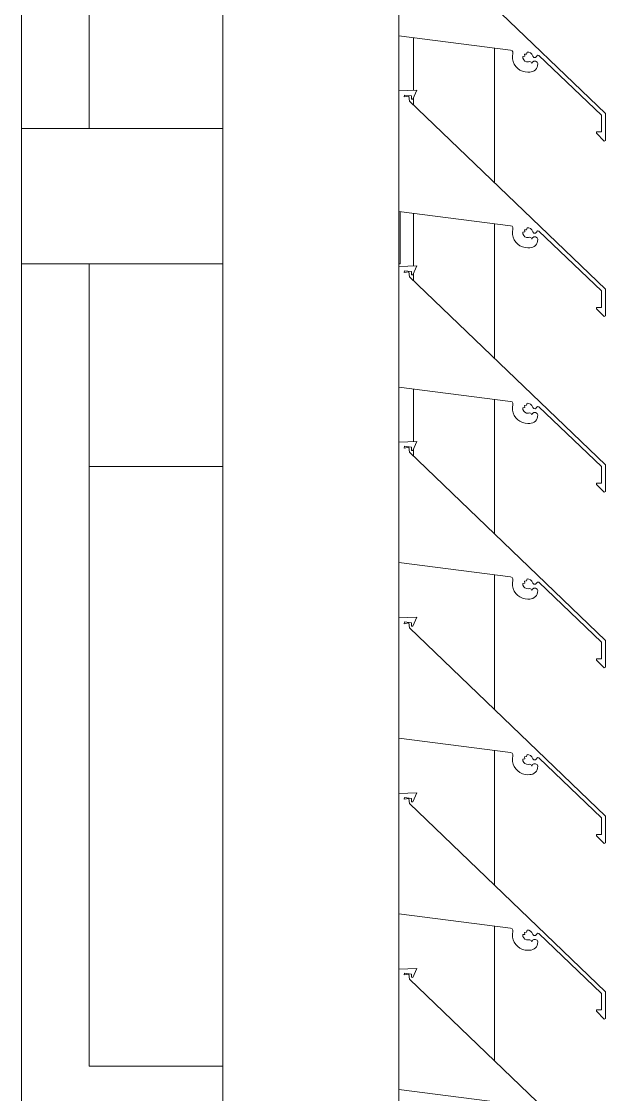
# Model space of a CAD drawing. Header units: millimetres. Extents: x -220592 to 404889, y -217665 to 38245.
# Drawn here: x 7602.082 to 7604.242, y -48128.019 to -48124.048 of the extents above; entities that cross this region are included whole.
import ezdxf

# ---------------------------------------------------------------- set-up
doc = ezdxf.new("R2010")
doc.units = ezdxf.units.MM
doc.linetypes.add('XKITLINE00', pattern=[0])
doc.layers.add('000 - 0_HIDE_OBJ_FRAMING_DEF_SUB_1', color=7, linetype='Continuous')
doc.layers.add('Part', color=7, linetype='Continuous', lineweight=0)

# ---------------------------------------------------------------- blocks, each defined once
blk = doc.blocks.new('*A13531')
at = {"layer": '000 - 0_HIDE_OBJ_FRAMING_DEF_SUB_1', "color": 7, "linetype": 'XKITLINE00', "lineweight": 0}
blk.add_line((-135.563334, 67.570805), (-135.563334, 90.530603), dxfattribs=at)
blk = doc.blocks.new('*A13667')
at = {"layer": 'Part', "color": 7, "linetype": 'XKITLINE00', "lineweight": 0}
for p, q in [((-134.168236, 86.560123), (-134.168243, 86.114453)), ((-134.10055, 86.562745), (-134.168236, 86.560123)), ((-134.148356, 86.538428), (-134.14632, 86.545001)), ((-134.13134, 86.541332), (-134.148356, 86.538428)), ((-134.14632, 86.545001), (-134.121337, 86.541861)), ((-134.128443, 86.522789), (-134.13134, 86.541332)), ((-134.121337, 86.541861), (-134.121208, 86.52967)), ((-134.116085, 86.529258), (-134.10055, 86.562745)), ((-133.403321, 85.826543), (-134.128443, 86.522789)), ((-134.121208, 86.52967), (-134.116085, 86.529258)), ((-134.168243, 86.114453), (-133.754237, 86.061423)), ((-133.754237, 86.061423), (-133.749162, 86.059233)), ((-133.749162, 86.059233), (-133.746025, 86.054681)), ((-133.745786, 86.049159), (-133.747272, 86.039025)), ((-133.747272, 86.039025), (-133.746897, 86.028789)), ((-133.746897, 86.028789), (-133.744674, 86.01879)), ((-133.746025, 86.054681), (-133.745786, 86.049159)), ((-133.709279, 86.037625), (-133.701573, 86.038731)), ((-133.70871, 86.031141), (-133.709279, 86.037625)), ((-133.705908, 86.025267), (-133.70871, 86.031141)), ((-133.701226, 86.020745), (-133.705908, 86.025267)), ((-133.702743, 86.045791), (-133.695578, 86.046735)), ((-133.701573, 86.038731), (-133.702743, 86.045791)), ((-133.695578, 86.046735), (-133.693256, 86.054125)), ((-133.693256, 86.054125), (-133.686584, 86.053703)), ((-133.686584, 86.053703), (-133.680508, 86.050913)), ((-133.680508, 86.050913), (-133.675841, 86.046126)), ((-133.675841, 86.046126), (-133.672727, 86.038553)), ((-133.672727, 86.038553), (-133.668544, 86.034396)), ((-133.668544, 86.034396), (-133.66265, 86.03419)), ((-133.66265, 86.03419), (-133.658186, 86.038044)), ((-133.658186, 86.038044), (-133.654531, 86.042671)), ((-133.654531, 86.042671), (-133.649372, 86.041579)), ((-133.649372, 86.041579), (-133.418356, 85.820176)), ((-133.744674, 86.01879), (-133.740676, 86.00936)), ((-133.740676, 86.00936), (-133.735036, 86.00081)), ((-133.735036, 86.00081), (-133.72794, 85.993423)), ((-133.72794, 85.993423), (-133.719624, 85.987445)), ((-133.719624, 85.987445), (-133.710361, 85.983072)), ((-133.695258, 86.018147), (-133.701226, 86.020745)), ((-133.688758, 86.017803), (-133.695258, 86.018147)), ((-133.68284, 86.018708), (-133.688758, 86.017803)), ((-133.678029, 86.016301), (-133.68284, 86.018708)), ((-133.675999, 86.01132), (-133.678029, 86.016301)), ((-133.673057, 86.016792), (-133.675999, 86.01132)), ((-133.6679, 86.02001), (-133.673057, 86.016792)), ((-133.672219, 85.982117), (-133.667149, 85.984857)), ((-133.661823, 86.019998), (-133.6679, 86.02001)), ((-133.667149, 85.984857), (-133.662695, 85.988515)), ((-133.662695, 85.988515), (-133.659024, 85.992958)), ((-133.656679, 86.016761), (-133.661823, 86.019998)), ((-133.659024, 85.992958), (-133.65627, 85.998021)), ((-133.654039, 86.011287), (-133.656679, 86.016761)), ((-133.65627, 85.998021), (-133.654535, 86.003517)), ((-133.654535, 86.003517), (-133.654039, 86.011287)), ((-133.710361, 85.983072), (-133.70046, 85.980449)), ((-133.70046, 85.980449), (-133.690247, 85.979664)), ((-133.690247, 85.979664), (-133.683448, 85.979762)), ((-133.683448, 85.979762), (-133.67772, 85.980398)), ((-133.67772, 85.980398), (-133.672219, 85.982117)), ((-133.403874, 85.727392), (-133.403321, 85.826543)), ((-133.418356, 85.820176), (-133.418699, 85.75883)), ((-133.436119, 85.758733), (-133.437204, 85.753812)), ((-133.437204, 85.753812), (-133.408555, 85.724923)), ((-133.418699, 85.75883), (-133.436119, 85.758733)), ((-133.408555, 85.724923), (-133.403874, 85.727392))]:
    blk.add_line(p, q, dxfattribs=at)
blk = doc.blocks.new('*A13668')
at = {"layer": 'Part', "color": 7, "linetype": 'XKITLINE00', "lineweight": 0}
for p, q in [((-134.168236, 85.910123), (-134.168243, 85.464453)), ((-134.10055, 85.912745), (-134.168236, 85.910123)), ((-134.116085, 85.879258), (-134.10055, 85.912745)), ((-134.148356, 85.888428), (-134.14632, 85.895001)), ((-134.13134, 85.891332), (-134.148356, 85.888428)), ((-134.14632, 85.895001), (-134.121337, 85.891861)), ((-134.128443, 85.872789), (-134.13134, 85.891332)), ((-133.403321, 85.176543), (-134.128443, 85.872789)), ((-134.121337, 85.891861), (-134.121208, 85.87967)), ((-134.121208, 85.87967), (-134.116085, 85.879258)), ((-134.168243, 85.464453), (-133.754237, 85.411423)), ((-133.754237, 85.411423), (-133.749162, 85.409233)), ((-133.749162, 85.409233), (-133.746025, 85.404681)), ((-133.745786, 85.399159), (-133.747272, 85.389025)), ((-133.747272, 85.389025), (-133.746897, 85.378789)), ((-133.746025, 85.404681), (-133.745786, 85.399159)), ((-133.709279, 85.387625), (-133.701573, 85.388731)), ((-133.702743, 85.395791), (-133.695578, 85.396735)), ((-133.701573, 85.388731), (-133.702743, 85.395791)), ((-133.695578, 85.396735), (-133.693256, 85.404125)), ((-133.693256, 85.404125), (-133.686584, 85.403703)), ((-133.686584, 85.403703), (-133.680508, 85.400913)), ((-133.680508, 85.400913), (-133.675841, 85.396126)), ((-133.675841, 85.396126), (-133.672727, 85.388553)), ((-133.672727, 85.388553), (-133.668544, 85.384396)), ((-133.66265, 85.38419), (-133.658186, 85.388044)), ((-133.658186, 85.388044), (-133.654531, 85.392671)), ((-133.654531, 85.392671), (-133.649372, 85.391579)), ((-133.649372, 85.391579), (-133.418356, 85.170176)), ((-133.746897, 85.378789), (-133.744674, 85.36879)), ((-133.744674, 85.36879), (-133.740676, 85.35936)), ((-133.740676, 85.35936), (-133.735036, 85.35081)), ((-133.735036, 85.35081), (-133.72794, 85.343423)), ((-133.70871, 85.381141), (-133.709279, 85.387625)), ((-133.705908, 85.375267), (-133.70871, 85.381141)), ((-133.701226, 85.370745), (-133.705908, 85.375267)), ((-133.695258, 85.368147), (-133.701226, 85.370745)), ((-133.688758, 85.367803), (-133.695258, 85.368147)), ((-133.68284, 85.368708), (-133.688758, 85.367803)), ((-133.678029, 85.366301), (-133.68284, 85.368708)), ((-133.675999, 85.36132), (-133.678029, 85.366301)), ((-133.673057, 85.366792), (-133.675999, 85.36132)), ((-133.6679, 85.37001), (-133.673057, 85.366792)), ((-133.668544, 85.384396), (-133.66265, 85.38419)), ((-133.661823, 85.369998), (-133.6679, 85.37001)), ((-133.656679, 85.366761), (-133.661823, 85.369998)), ((-133.654039, 85.361287), (-133.656679, 85.366761)), ((-133.65627, 85.348021), (-133.654535, 85.353517)), ((-133.654535, 85.353517), (-133.654039, 85.361287)), ((-133.72794, 85.343423), (-133.719624, 85.337445)), ((-133.719624, 85.337445), (-133.710361, 85.333072)), ((-133.710361, 85.333072), (-133.70046, 85.330449)), ((-133.70046, 85.330449), (-133.690247, 85.329664)), ((-133.690247, 85.329664), (-133.683448, 85.329762)), ((-133.683448, 85.329762), (-133.67772, 85.330398)), ((-133.67772, 85.330398), (-133.672219, 85.332117)), ((-133.672219, 85.332117), (-133.667149, 85.334857)), ((-133.667149, 85.334857), (-133.662695, 85.338515)), ((-133.662695, 85.338515), (-133.659024, 85.342958)), ((-133.659024, 85.342958), (-133.65627, 85.348021)), ((-133.418356, 85.170176), (-133.418699, 85.10883)), ((-133.403874, 85.077392), (-133.403321, 85.176543)), ((-133.436119, 85.108733), (-133.437204, 85.103812)), ((-133.437204, 85.103812), (-133.408555, 85.074923)), ((-133.418699, 85.10883), (-133.436119, 85.108733)), ((-133.408555, 85.074923), (-133.403874, 85.077392))]:
    blk.add_line(p, q, dxfattribs=at)
blk = doc.blocks.new('*A13669')
at = {"layer": 'Part', "color": 7, "linetype": 'XKITLINE00', "lineweight": 0}
for p, q in [((-134.168236, 85.260123), (-134.168243, 84.814453)), ((-134.10055, 85.262745), (-134.168236, 85.260123)), ((-134.148356, 85.238428), (-134.14632, 85.245001)), ((-134.13134, 85.241332), (-134.148356, 85.238428)), ((-134.14632, 85.245001), (-134.121337, 85.241861)), ((-134.128443, 85.222789), (-134.13134, 85.241332)), ((-134.121337, 85.241861), (-134.121208, 85.22967)), ((-134.121208, 85.22967), (-134.116085, 85.229258)), ((-134.116085, 85.229258), (-134.10055, 85.262745)), ((-133.403321, 84.526543), (-134.128443, 85.222789)), ((-134.168243, 84.814453), (-133.754237, 84.761423)), ((-133.754237, 84.761423), (-133.749162, 84.759233)), ((-133.749162, 84.759233), (-133.746025, 84.754681)), ((-133.746025, 84.754681), (-133.745786, 84.749159)), ((-133.695578, 84.746735), (-133.693256, 84.754125)), ((-133.693256, 84.754125), (-133.686584, 84.753703)), ((-133.686584, 84.753703), (-133.680508, 84.750913)), ((-133.745786, 84.749159), (-133.747272, 84.739025)), ((-133.747272, 84.739025), (-133.746897, 84.728789)), ((-133.746897, 84.728789), (-133.744674, 84.71879)), ((-133.744674, 84.71879), (-133.740676, 84.70936)), ((-133.709279, 84.737625), (-133.701573, 84.738731)), ((-133.70871, 84.731141), (-133.709279, 84.737625)), ((-133.705908, 84.725267), (-133.70871, 84.731141)), ((-133.701226, 84.720745), (-133.705908, 84.725267)), ((-133.702743, 84.745791), (-133.695578, 84.746735)), ((-133.701573, 84.738731), (-133.702743, 84.745791)), ((-133.695258, 84.718147), (-133.701226, 84.720745)), ((-133.688758, 84.717803), (-133.695258, 84.718147)), ((-133.68284, 84.718708), (-133.688758, 84.717803)), ((-133.678029, 84.716301), (-133.68284, 84.718708)), ((-133.680508, 84.750913), (-133.675841, 84.746126)), ((-133.675999, 84.71132), (-133.678029, 84.716301)), ((-133.673057, 84.716792), (-133.675999, 84.71132)), ((-133.675841, 84.746126), (-133.672727, 84.738553)), ((-133.6679, 84.72001), (-133.673057, 84.716792)), ((-133.672727, 84.738553), (-133.668544, 84.734396)), ((-133.668544, 84.734396), (-133.66265, 84.73419)), ((-133.661823, 84.719998), (-133.6679, 84.72001)), ((-133.66265, 84.73419), (-133.658186, 84.738044)), ((-133.656679, 84.716761), (-133.661823, 84.719998)), ((-133.658186, 84.738044), (-133.654531, 84.742671)), ((-133.654039, 84.711287), (-133.656679, 84.716761)), ((-133.654531, 84.742671), (-133.649372, 84.741579)), ((-133.649372, 84.741579), (-133.418356, 84.520176)), ((-133.740676, 84.70936), (-133.735036, 84.70081)), ((-133.735036, 84.70081), (-133.72794, 84.693423)), ((-133.72794, 84.693423), (-133.719624, 84.687445)), ((-133.719624, 84.687445), (-133.710361, 84.683072)), ((-133.710361, 84.683072), (-133.70046, 84.680449)), ((-133.70046, 84.680449), (-133.690247, 84.679664)), ((-133.690247, 84.679664), (-133.683448, 84.679762)), ((-133.683448, 84.679762), (-133.67772, 84.680398)), ((-133.67772, 84.680398), (-133.672219, 84.682117)), ((-133.672219, 84.682117), (-133.667149, 84.684857)), ((-133.667149, 84.684857), (-133.662695, 84.688515)), ((-133.662695, 84.688515), (-133.659024, 84.692958)), ((-133.659024, 84.692958), (-133.65627, 84.698021)), ((-133.65627, 84.698021), (-133.654535, 84.703517)), ((-133.654535, 84.703517), (-133.654039, 84.711287)), ((-133.418356, 84.520176), (-133.418699, 84.45883)), ((-133.403874, 84.427392), (-133.403321, 84.526543)), ((-133.436119, 84.458733), (-133.437204, 84.453812)), ((-133.437204, 84.453812), (-133.408555, 84.424923)), ((-133.418699, 84.45883), (-133.436119, 84.458733)), ((-133.408555, 84.424923), (-133.403874, 84.427392))]:
    blk.add_line(p, q, dxfattribs=at)
blk = doc.blocks.new('*A13670')
at = {"layer": 'Part', "color": 7, "linetype": 'XKITLINE00', "lineweight": 0}
for p, q in [((-134.168236, 84.610123), (-134.168243, 84.164453)), ((-134.10055, 84.612745), (-134.168236, 84.610123)), ((-134.148356, 84.588428), (-134.14632, 84.595001)), ((-134.14632, 84.595001), (-134.121337, 84.591861)), ((-134.116085, 84.579258), (-134.10055, 84.612745)), ((-134.13134, 84.591332), (-134.148356, 84.588428)), ((-134.128443, 84.572789), (-134.13134, 84.591332)), ((-133.403321, 83.876543), (-134.128443, 84.572789)), ((-134.121337, 84.591861), (-134.121208, 84.57967)), ((-134.121208, 84.57967), (-134.116085, 84.579258)), ((-134.168243, 84.164453), (-133.754237, 84.111423)), ((-133.754237, 84.111423), (-133.749162, 84.109233)), ((-133.749162, 84.109233), (-133.746025, 84.104681)), ((-133.745786, 84.099159), (-133.747272, 84.089025)), ((-133.747272, 84.089025), (-133.746897, 84.078789)), ((-133.746897, 84.078789), (-133.744674, 84.06879)), ((-133.746025, 84.104681), (-133.745786, 84.099159)), ((-133.709279, 84.087625), (-133.701573, 84.088731)), ((-133.70871, 84.081141), (-133.709279, 84.087625)), ((-133.705908, 84.075267), (-133.70871, 84.081141)), ((-133.702743, 84.095791), (-133.695578, 84.096735)), ((-133.701573, 84.088731), (-133.702743, 84.095791)), ((-133.695578, 84.096735), (-133.693256, 84.104125)), ((-133.693256, 84.104125), (-133.686584, 84.103703)), ((-133.686584, 84.103703), (-133.680508, 84.100913)), ((-133.680508, 84.100913), (-133.675841, 84.096126)), ((-133.675841, 84.096126), (-133.672727, 84.088553)), ((-133.672727, 84.088553), (-133.668544, 84.084396)), ((-133.668544, 84.084396), (-133.66265, 84.08419)), ((-133.66265, 84.08419), (-133.658186, 84.088044)), ((-133.658186, 84.088044), (-133.654531, 84.092671)), ((-133.654531, 84.092671), (-133.649372, 84.091579)), ((-133.649372, 84.091579), (-133.418356, 83.870176)), ((-133.744674, 84.06879), (-133.740676, 84.05936)), ((-133.740676, 84.05936), (-133.735036, 84.05081)), ((-133.735036, 84.05081), (-133.72794, 84.043423)), ((-133.72794, 84.043423), (-133.719624, 84.037445)), ((-133.701226, 84.070745), (-133.705908, 84.075267)), ((-133.695258, 84.068147), (-133.701226, 84.070745)), ((-133.688758, 84.067803), (-133.695258, 84.068147)), ((-133.68284, 84.068708), (-133.688758, 84.067803)), ((-133.678029, 84.066301), (-133.68284, 84.068708)), ((-133.675999, 84.06132), (-133.678029, 84.066301)), ((-133.673057, 84.066792), (-133.675999, 84.06132)), ((-133.6679, 84.07001), (-133.673057, 84.066792)), ((-133.661823, 84.069998), (-133.6679, 84.07001)), ((-133.667149, 84.034857), (-133.662695, 84.038515)), ((-133.662695, 84.038515), (-133.659024, 84.042958)), ((-133.656679, 84.066761), (-133.661823, 84.069998)), ((-133.659024, 84.042958), (-133.65627, 84.048021)), ((-133.654039, 84.061287), (-133.656679, 84.066761)), ((-133.65627, 84.048021), (-133.654535, 84.053517)), ((-133.654535, 84.053517), (-133.654039, 84.061287)), ((-133.719624, 84.037445), (-133.710361, 84.033072)), ((-133.710361, 84.033072), (-133.70046, 84.030449)), ((-133.70046, 84.030449), (-133.690247, 84.029664)), ((-133.690247, 84.029664), (-133.683448, 84.029762)), ((-133.683448, 84.029762), (-133.67772, 84.030398)), ((-133.67772, 84.030398), (-133.672219, 84.032117)), ((-133.672219, 84.032117), (-133.667149, 84.034857)), ((-133.418356, 83.870176), (-133.418699, 83.80883)), ((-133.403874, 83.777392), (-133.403321, 83.876543)), ((-133.436119, 83.808733), (-133.437204, 83.803812)), ((-133.437204, 83.803812), (-133.408555, 83.774923)), ((-133.418699, 83.80883), (-133.436119, 83.808733)), ((-133.408555, 83.774923), (-133.403874, 83.777392))]:
    blk.add_line(p, q, dxfattribs=at)
blk = doc.blocks.new('*A13671')
at = {"layer": 'Part', "color": 7, "linetype": 'XKITLINE00', "lineweight": 0}
for p, q in [((-134.168236, 83.960123), (-134.168243, 83.514453)), ((-134.10055, 83.962745), (-134.168236, 83.960123)), ((-134.116085, 83.929258), (-134.10055, 83.962745)), ((-134.148356, 83.938428), (-134.14632, 83.945001)), ((-134.13134, 83.941332), (-134.148356, 83.938428)), ((-134.14632, 83.945001), (-134.121337, 83.941861)), ((-134.128443, 83.922789), (-134.13134, 83.941332)), ((-133.403321, 83.226543), (-134.128443, 83.922789)), ((-134.121337, 83.941861), (-134.121208, 83.92967)), ((-134.121208, 83.92967), (-134.116085, 83.929258)), ((-134.168243, 83.514453), (-133.754237, 83.461423)), ((-133.754237, 83.461423), (-133.749162, 83.459233)), ((-133.749162, 83.459233), (-133.746025, 83.454681)), ((-133.745786, 83.449159), (-133.747272, 83.439025)), ((-133.746025, 83.454681), (-133.745786, 83.449159)), ((-133.702743, 83.445791), (-133.695578, 83.446735)), ((-133.701573, 83.438731), (-133.702743, 83.445791)), ((-133.695578, 83.446735), (-133.693256, 83.454125)), ((-133.693256, 83.454125), (-133.686584, 83.453703)), ((-133.686584, 83.453703), (-133.680508, 83.450913)), ((-133.680508, 83.450913), (-133.675841, 83.446126)), ((-133.675841, 83.446126), (-133.672727, 83.438553)), ((-133.658186, 83.438044), (-133.654531, 83.442671)), ((-133.654531, 83.442671), (-133.649372, 83.441579)), ((-133.747272, 83.439025), (-133.746897, 83.428789)), ((-133.746897, 83.428789), (-133.744674, 83.41879)), ((-133.744674, 83.41879), (-133.740676, 83.40936)), ((-133.740676, 83.40936), (-133.735036, 83.40081)), ((-133.709279, 83.437625), (-133.701573, 83.438731)), ((-133.70871, 83.431141), (-133.709279, 83.437625)), ((-133.705908, 83.425267), (-133.70871, 83.431141)), ((-133.701226, 83.420745), (-133.705908, 83.425267)), ((-133.695258, 83.418147), (-133.701226, 83.420745)), ((-133.688758, 83.417803), (-133.695258, 83.418147)), ((-133.68284, 83.418708), (-133.688758, 83.417803)), ((-133.678029, 83.416301), (-133.68284, 83.418708)), ((-133.675999, 83.41132), (-133.678029, 83.416301)), ((-133.673057, 83.416792), (-133.675999, 83.41132)), ((-133.6679, 83.42001), (-133.673057, 83.416792)), ((-133.672727, 83.438553), (-133.668544, 83.434396)), ((-133.668544, 83.434396), (-133.66265, 83.43419)), ((-133.661823, 83.419998), (-133.6679, 83.42001)), ((-133.66265, 83.43419), (-133.658186, 83.438044)), ((-133.656679, 83.416761), (-133.661823, 83.419998)), ((-133.654039, 83.411287), (-133.656679, 83.416761)), ((-133.65627, 83.398021), (-133.654535, 83.403517)), ((-133.654535, 83.403517), (-133.654039, 83.411287)), ((-133.649372, 83.441579), (-133.418356, 83.220176)), ((-133.735036, 83.40081), (-133.72794, 83.393423)), ((-133.72794, 83.393423), (-133.719624, 83.387445)), ((-133.719624, 83.387445), (-133.710361, 83.383072)), ((-133.710361, 83.383072), (-133.70046, 83.380449)), ((-133.70046, 83.380449), (-133.690247, 83.379664)), ((-133.690247, 83.379664), (-133.683448, 83.379762)), ((-133.683448, 83.379762), (-133.67772, 83.380398)), ((-133.67772, 83.380398), (-133.672219, 83.382117)), ((-133.672219, 83.382117), (-133.667149, 83.384857)), ((-133.667149, 83.384857), (-133.662695, 83.388515)), ((-133.662695, 83.388515), (-133.659024, 83.392958)), ((-133.659024, 83.392958), (-133.65627, 83.398021)), ((-133.418356, 83.220176), (-133.418699, 83.15883)), ((-133.403874, 83.127392), (-133.403321, 83.226543)), ((-133.436119, 83.158733), (-133.437204, 83.153812)), ((-133.437204, 83.153812), (-133.408555, 83.124923)), ((-133.418699, 83.15883), (-133.436119, 83.158733)), ((-133.408555, 83.124923), (-133.403874, 83.127392))]:
    blk.add_line(p, q, dxfattribs=at)
blk = doc.blocks.new('*A13672')
at = {"layer": 'Part', "color": 7, "linetype": 'XKITLINE00', "lineweight": 0}
for p, q in [((-134.168236, 83.310123), (-134.168243, 82.864453)), ((-134.10055, 83.312745), (-134.168236, 83.310123)), ((-134.148356, 83.288428), (-134.14632, 83.295001)), ((-134.13134, 83.291332), (-134.148356, 83.288428)), ((-134.14632, 83.295001), (-134.121337, 83.291861)), ((-134.128443, 83.272789), (-134.13134, 83.291332)), ((-134.121337, 83.291861), (-134.121208, 83.27967)), ((-134.116085, 83.279258), (-134.10055, 83.312745)), ((-133.403321, 82.576543), (-134.128443, 83.272789)), ((-134.121208, 83.27967), (-134.116085, 83.279258)), ((-134.168243, 82.864453), (-133.754237, 82.811423)), ((-133.754237, 82.811423), (-133.749162, 82.809233)), ((-133.749162, 82.809233), (-133.746025, 82.804681)), ((-133.745786, 82.799159), (-133.747272, 82.789025)), ((-133.747272, 82.789025), (-133.746897, 82.778789)), ((-133.746897, 82.778789), (-133.744674, 82.76879)), ((-133.746025, 82.804681), (-133.745786, 82.799159)), ((-133.744674, 82.76879), (-133.740676, 82.75936)), ((-133.709279, 82.787625), (-133.701573, 82.788731)), ((-133.70871, 82.781141), (-133.709279, 82.787625)), ((-133.705908, 82.775267), (-133.70871, 82.781141)), ((-133.701226, 82.770745), (-133.705908, 82.775267)), ((-133.702743, 82.795791), (-133.695578, 82.796735)), ((-133.701573, 82.788731), (-133.702743, 82.795791)), ((-133.695258, 82.768147), (-133.701226, 82.770745)), ((-133.695578, 82.796735), (-133.693256, 82.804125)), ((-133.688758, 82.767803), (-133.695258, 82.768147)), ((-133.693256, 82.804125), (-133.686584, 82.803703)), ((-133.68284, 82.768708), (-133.688758, 82.767803)), ((-133.686584, 82.803703), (-133.680508, 82.800913)), ((-133.678029, 82.766301), (-133.68284, 82.768708)), ((-133.680508, 82.800913), (-133.675841, 82.796126)), ((-133.673057, 82.766792), (-133.675999, 82.76132)), ((-133.675841, 82.796126), (-133.672727, 82.788553)), ((-133.6679, 82.77001), (-133.673057, 82.766792)), ((-133.672727, 82.788553), (-133.668544, 82.784396)), ((-133.668544, 82.784396), (-133.66265, 82.78419)), ((-133.661823, 82.769998), (-133.6679, 82.77001)), ((-133.66265, 82.78419), (-133.658186, 82.788044)), ((-133.656679, 82.766761), (-133.661823, 82.769998)), ((-133.658186, 82.788044), (-133.654531, 82.792671)), ((-133.654039, 82.761287), (-133.656679, 82.766761)), ((-133.654531, 82.792671), (-133.649372, 82.791579)), ((-133.649372, 82.791579), (-133.418356, 82.570176)), ((-133.740676, 82.75936), (-133.735036, 82.75081)), ((-133.735036, 82.75081), (-133.72794, 82.743423)), ((-133.72794, 82.743423), (-133.719624, 82.737445)), ((-133.719624, 82.737445), (-133.710361, 82.733072)), ((-133.710361, 82.733072), (-133.70046, 82.730449)), ((-133.70046, 82.730449), (-133.690247, 82.729664)), ((-133.690247, 82.729664), (-133.683448, 82.729762)), ((-133.683448, 82.729762), (-133.67772, 82.730398)), ((-133.675999, 82.76132), (-133.678029, 82.766301)), ((-133.67772, 82.730398), (-133.672219, 82.732117)), ((-133.672219, 82.732117), (-133.667149, 82.734857)), ((-133.667149, 82.734857), (-133.662695, 82.738515)), ((-133.662695, 82.738515), (-133.659024, 82.742958)), ((-133.659024, 82.742958), (-133.65627, 82.748021)), ((-133.65627, 82.748021), (-133.654535, 82.753517)), ((-133.654535, 82.753517), (-133.654039, 82.761287)), ((-133.418356, 82.570176), (-133.418699, 82.50883)), ((-133.403874, 82.477392), (-133.403321, 82.576543)), ((-133.436119, 82.508733), (-133.437204, 82.503812)), ((-133.437204, 82.503812), (-133.408555, 82.474923)), ((-133.418699, 82.50883), (-133.436119, 82.508733)), ((-133.408555, 82.474923), (-133.403874, 82.477392))]:
    blk.add_line(p, q, dxfattribs=at)
blk = doc.blocks.new('*A13673')
at = {"layer": 'Part', "color": 7, "linetype": 'XKITLINE00', "lineweight": 0}
for p, q in [((-134.168236, 82.660123), (-134.168243, 82.214453)), ((-134.10055, 82.662745), (-134.168236, 82.660123)), ((-134.116085, 82.629258), (-134.10055, 82.662745)), ((-134.148356, 82.638428), (-134.14632, 82.645001)), ((-134.13134, 82.641332), (-134.148356, 82.638428)), ((-134.14632, 82.645001), (-134.121337, 82.641861)), ((-134.128443, 82.622789), (-134.13134, 82.641332)), ((-133.403321, 81.926543), (-134.128443, 82.622789)), ((-134.121337, 82.641861), (-134.121208, 82.62967)), ((-134.121208, 82.62967), (-134.116085, 82.629258)), ((-134.168243, 82.214453), (-133.754237, 82.161423)), ((-133.754237, 82.161423), (-133.749162, 82.159233)), ((-133.749162, 82.159233), (-133.746025, 82.154681)), ((-133.745786, 82.149159), (-133.747272, 82.139025)), ((-133.747272, 82.139025), (-133.746897, 82.128789)), ((-133.746025, 82.154681), (-133.745786, 82.149159)), ((-133.709279, 82.137625), (-133.701573, 82.138731)), ((-133.70871, 82.131141), (-133.709279, 82.137625)), ((-133.702743, 82.145791), (-133.695578, 82.146735)), ((-133.701573, 82.138731), (-133.702743, 82.145791)), ((-133.695578, 82.146735), (-133.693256, 82.154125)), ((-133.693256, 82.154125), (-133.686584, 82.153703)), ((-133.686584, 82.153703), (-133.680508, 82.150913)), ((-133.680508, 82.150913), (-133.675841, 82.146126)), ((-133.675841, 82.146126), (-133.672727, 82.138553)), ((-133.672727, 82.138553), (-133.668544, 82.134396)), ((-133.668544, 82.134396), (-133.66265, 82.13419)), ((-133.66265, 82.13419), (-133.658186, 82.138044)), ((-133.658186, 82.138044), (-133.654531, 82.142671)), ((-133.654531, 82.142671), (-133.649372, 82.141579)), ((-133.649372, 82.141579), (-133.418356, 81.920176)), ((-133.746897, 82.128789), (-133.744674, 82.11879)), ((-133.744674, 82.11879), (-133.740676, 82.10936)), ((-133.740676, 82.10936), (-133.735036, 82.10081)), ((-133.735036, 82.10081), (-133.72794, 82.093423)), ((-133.72794, 82.093423), (-133.719624, 82.087445)), ((-133.705908, 82.125267), (-133.70871, 82.131141)), ((-133.701226, 82.120745), (-133.705908, 82.125267)), ((-133.695258, 82.118147), (-133.701226, 82.120745)), ((-133.688758, 82.117803), (-133.695258, 82.118147)), ((-133.68284, 82.118708), (-133.688758, 82.117803)), ((-133.678029, 82.116301), (-133.68284, 82.118708)), ((-133.675999, 82.11132), (-133.678029, 82.116301)), ((-133.673057, 82.116792), (-133.675999, 82.11132)), ((-133.6679, 82.12001), (-133.673057, 82.116792)), ((-133.661823, 82.119998), (-133.6679, 82.12001)), ((-133.662695, 82.088515), (-133.659024, 82.092958)), ((-133.656679, 82.116761), (-133.661823, 82.119998)), ((-133.659024, 82.092958), (-133.65627, 82.098021)), ((-133.654039, 82.111287), (-133.656679, 82.116761)), ((-133.65627, 82.098021), (-133.654535, 82.103517)), ((-133.654535, 82.103517), (-133.654039, 82.111287)), ((-133.719624, 82.087445), (-133.710361, 82.083072)), ((-133.710361, 82.083072), (-133.70046, 82.080449)), ((-133.70046, 82.080449), (-133.690247, 82.079664)), ((-133.690247, 82.079664), (-133.683448, 82.079762)), ((-133.683448, 82.079762), (-133.67772, 82.080398)), ((-133.67772, 82.080398), (-133.672219, 82.082117)), ((-133.672219, 82.082117), (-133.667149, 82.084857)), ((-133.667149, 82.084857), (-133.662695, 82.088515)), ((-133.418356, 81.920176), (-133.418699, 81.85883)), ((-133.403874, 81.827392), (-133.403321, 81.926543)), ((-133.436119, 81.858733), (-133.437204, 81.853812)), ((-133.437204, 81.853812), (-133.408555, 81.824923)), ((-133.418699, 81.85883), (-133.436119, 81.858733)), ((-133.408555, 81.824923), (-133.403874, 81.827392))]:
    blk.add_line(p, q, dxfattribs=at)
blk = doc.blocks.new('*A13690')
at = {"layer": 'Part', "color": 7, "linetype": 'XKITLINE00', "lineweight": 0}
for p, q in [((-134.818045, 79.560249), (-134.818045, 90.160135)), ((-134.168045, 85.910131), (-134.168045, 86.114427)), ((-134.168045, 85.260131), (-134.168045, 85.464427)), ((-134.168045, 84.610131), (-134.168045, 84.814427)), ((-134.168045, 83.960131), (-134.168045, 84.164427)), ((-134.168045, 83.310131), (-134.168045, 83.514427)), ((-134.168045, 82.660131), (-134.168045, 82.864427)), ((-134.168045, 82.010131), (-134.168045, 82.214427))]:
    blk.add_line(p, q, dxfattribs=at)
blk = doc.blocks.new('*A13695')
at = {"layer": 'Part', "color": 7, "linetype": 'XKITLINE00', "lineweight": 0}
for p, q in [((-135.563334, 85.770764), (-134.818045, 85.770764)), ((-134.163349, 85.270764), (-134.163349, 85.463826)), ((-135.563334, 85.270764), (-134.818045, 85.270764)), ((-134.168045, 85.270764), (-134.163349, 85.270764))]:
    blk.add_line(p, q, dxfattribs=at)
blk = doc.blocks.new('*A13696')
at = {"layer": 'Part', "color": 7, "linetype": 'XKITLINE00', "lineweight": 0}
for p, q in [((-135.313349, 86.520764), (-134.818045, 86.520764)), ((-135.313349, 85.770764), (-135.313349, 86.520764)), ((-134.126334, 86.520764), (-134.113349, 86.520764)), ((-134.113349, 86.508296), (-134.113349, 86.520764)), ((-134.113349, 85.912249), (-134.113349, 86.107421)), ((-134.113349, 85.858296), (-134.113349, 85.885156)), ((-134.113349, 85.262249), (-134.113349, 85.457421)), ((-135.313349, 84.520764), (-135.313349, 85.270764)), ((-134.113349, 85.208296), (-134.113349, 85.235156)), ((-134.113349, 84.612249), (-134.113349, 84.807421)), ((-134.113349, 84.558296), (-134.113349, 84.585156)), ((-135.313349, 84.520764), (-134.818045, 84.520764))]:
    blk.add_line(p, q, dxfattribs=at)
blk = doc.blocks.new('*A13869')
at = {"layer": 'Part', "color": 7, "linetype": 'XKITLINE00', "lineweight": 0}
for p, q in [((-135.313349, 85.770764), (-135.313349, 87.420764)), ((-133.813349, 85.570243), (-133.813349, 86.068995)), ((-133.813349, 84.920243), (-133.813349, 85.418995)), ((-135.313349, 82.300764), (-135.313349, 85.270764)), ((-133.813349, 84.270243), (-133.813349, 84.768995)), ((-133.813349, 83.620243), (-133.813349, 84.118995)), ((-133.813349, 82.970243), (-133.813349, 83.468995)), ((-133.813349, 82.320243), (-133.813349, 82.818995)), ((-134.818045, 82.300764), (-135.313349, 82.300764))]:
    blk.add_line(p, q, dxfattribs=at)

msp = doc.modelspace()

# ---------------------------------------------------------------- block references
at = {"color": 7, "lineweight": 0}
for name in ['*A13531', '*A13869', '*A13690', '*A13667', '*A13696', '*A13668', '*A13695', '*A13669', '*A13670', '*A13671', '*A13672', '*A13673']:
    msp.add_blockref(name, (7737.6457, -48210.2152), dxfattribs=at)

doc.saveas('drawing.dxf')
